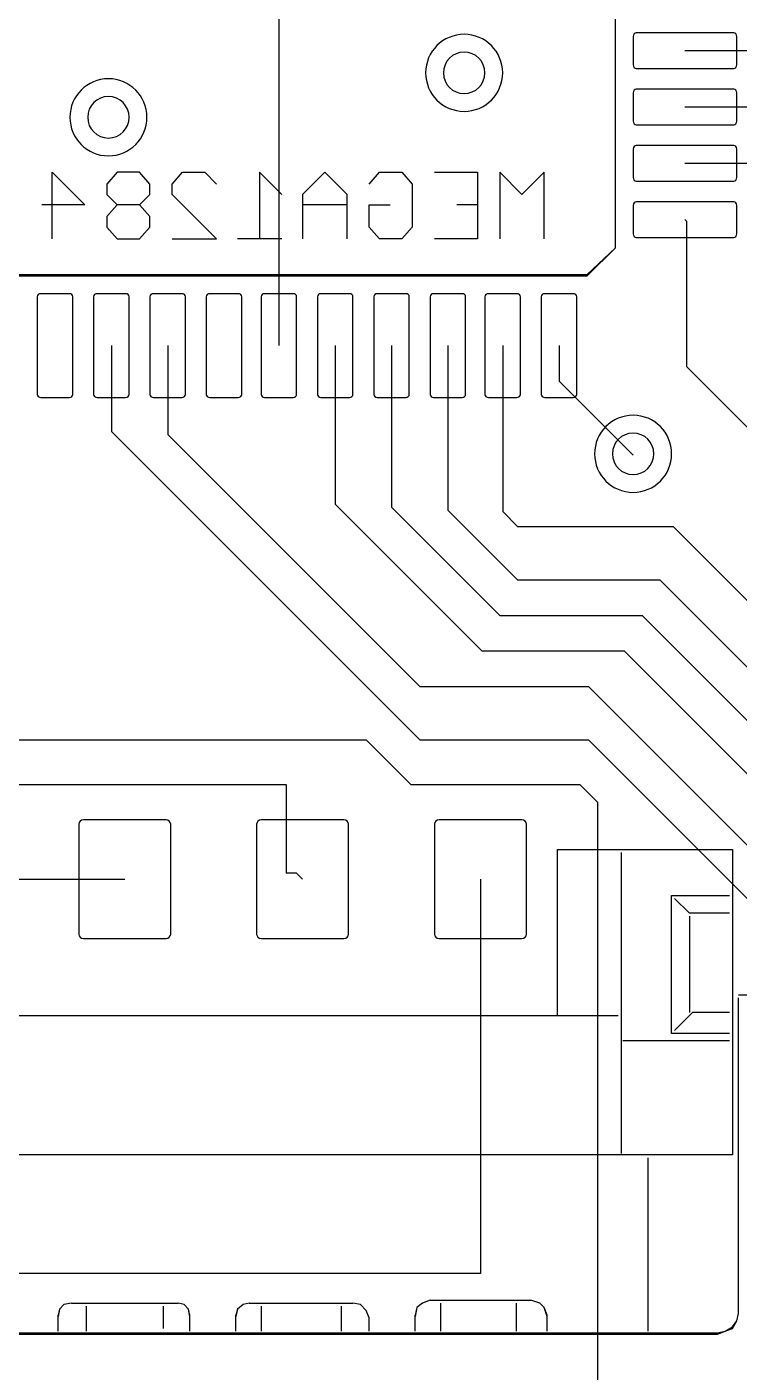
# Model space of a CAD drawing. Extents: x 82 to 212, y 79 to 137.
# Drawn here: x 179.42 to 189.59, y 105.19 to 124.4 of the extents above; entities that cross this region are included whole.
import ezdxf

# ---------------------------------------------------------------- set-up
doc = ezdxf.new("R2010")
doc.units = 0
doc.layers.add('Circuit_2013-04-18', color=7, linetype='CONTINUOUS')
doc.layers.add('Circuit_2013-08-08', color=7, linetype='CONTINUOUS')

msp = doc.modelspace()

# ---------------------------------------------------------------- linework, layer by layer
at = {"layer": 'Circuit_2013-04-18', "color": 6}
for points in [[(187.818889, 130.048), (187.416722, 130.450167), (178.632556, 130.450167), (178.230389, 130.048), (178.230389, 121.242667), (178.632556, 120.8405), (187.416722, 120.8405), (187.818889, 121.242667), (187.818889, 130.048)], [(186.993389, 110.278333), (186.993389, 112.649), (189.491056, 112.649), (189.491056, 108.288667), (174.441556, 108.288667), (174.441556, 112.649), (177.320222, 112.649), (177.320222, 110.278333), (186.993389, 110.278333), (187.861222, 110.278333)], [(187.903556, 112.606667), (187.903556, 108.309833)], [(189.448722, 110.024333), (188.623222, 110.024333), (188.623222, 111.992833), (189.448722, 111.992833)], [(189.448722, 111.738833), (188.877222, 111.738833), (188.665556, 111.9505)], [(188.877222, 111.6965), (188.877222, 110.320667)], [(189.575722, 110.574667), (190.253056, 110.574667), (190.147222, 109.706833), (190.591722, 105.7275), (190.591722, 104.690333), (190.083722, 104.690333), (190.083722, 90.191167), (190.591722, 90.191167), (190.591722, 82.698167), (186.993389, 82.698167), (186.993389, 88.519), (177.362556, 88.519), (177.362556, 82.698167), (173.404389, 82.698167), (173.404389, 87.5665), (173.404389, 90.191167), (173.912389, 90.191167), (173.912389, 104.690333), (173.425556, 104.690333), (173.425556, 105.7275), (173.785389, 109.706833), (173.721889, 110.574667), (174.420389, 110.574667)], [(174.378056, 110.532333), (174.378056, 105.960333), (174.589722, 105.7275), (189.279389, 105.7275), (189.385222, 105.769833), (189.491056, 105.812167), (189.554556, 105.918), (189.575722, 106.023833), (189.575722, 110.532333)], [(189.448722, 110.320667), (188.919556, 110.320667), (188.665556, 110.066667)], [(189.448722, 109.9185), (187.924722, 109.9185)], [(188.284556, 108.246333), (188.284556, 105.769833)], [(180.050722, 106.172), (179.944889, 106.150833), (179.881389, 106.087333), (179.860222, 105.9815)], [(180.050722, 106.172), (181.574722, 106.172)], [(180.262389, 106.129667), (180.262389, 105.769833)], [(181.363056, 106.129667), (181.363056, 105.812167)], [(181.744056, 105.769833), (181.744056, 105.9815), (181.722889, 106.087333), (181.659389, 106.150833), (181.574722, 106.172)], [(182.590722, 106.172), (182.506056, 106.150833), (182.421389, 106.087333), (182.400222, 105.9815)], [(182.590722, 106.172), (184.072389, 106.172)], [(182.760056, 106.129667), (182.760056, 105.769833)], [(183.903056, 106.129667), (183.903056, 105.769833)], [(184.305222, 105.769833), (184.305222, 105.960333), (184.262889, 106.066167), (184.178222, 106.150833), (184.072389, 106.172)], [(185.173056, 106.214333), (185.067222, 106.172), (184.982556, 106.1085), (184.961389, 105.9815)], [(185.173056, 106.214333), (186.612389, 106.214333)], [(185.321222, 106.172), (185.321222, 105.769833)], [(186.400722, 106.172), (186.400722, 105.769833)], [(186.845222, 105.769833), (186.845222, 105.9815), (186.802889, 106.1085), (186.739389, 106.172), (186.612389, 106.214333)], [(179.860222, 105.769833), (179.860222, 105.9815)], [(182.400222, 105.769833), (182.400222, 105.9815)], [(184.961389, 105.769833), (184.961389, 105.9815)]]:
    msp.add_lwpolyline(points, dxfattribs=at)
at = {"layer": 'Circuit_2013-04-18', "color": 5}
for points in [[(184.389889, 126.386167), (183.014056, 125.010333), (183.014056, 124.862167), (183.014056, 119.845667)], [(188.813722, 124.057833), (191.734722, 124.057833), (193.660889, 122.4915)], [(165.615056, 123.6345), (165.636222, 122.068167), (171.838056, 122.068167), (174.251056, 118.279333), (174.251056, 114.850333), (176.875722, 112.225667), (180.812722, 112.225667)], [(167.901056, 123.6345), (171.541722, 123.6345), (174.886056, 118.660333), (174.886056, 115.485333), (176.791056, 113.580333), (183.119889, 113.580333), (183.119889, 112.310333)], [(188.813722, 123.2535), (190.591722, 123.2535), (191.374889, 122.449167), (191.374889, 121.179167), (192.009889, 120.544167), (198.994889, 120.544167), (199.121889, 120.671167)], [(188.813722, 122.449167), (190.126056, 122.449167), (190.739889, 121.814167), (190.739889, 119.930333), (194.295889, 119.930333), (199.121889, 115.104333)], [(188.813722, 121.644833), (188.834889, 121.623667), (188.834889, 119.549333), (190.358889, 118.025333)], [(180.622222, 119.845667), (180.622222, 118.618), (185.024889, 114.215333), (187.437889, 114.215333), (190.485889, 111.167333), (190.485889, 93.260333), (192.390889, 91.3765), (193.131722, 91.3765)], [(181.426556, 119.845667), (181.426556, 118.575667), (185.024889, 114.977333), (187.437889, 114.977333), (190.993889, 111.421333), (190.993889, 104.753833), (194.232389, 101.515333)], [(183.818389, 119.845667), (183.818389, 117.580833), (185.913889, 115.485333), (187.945889, 115.485333), (191.501889, 111.929333), (191.501889, 106.785833), (194.232389, 104.055333)], [(184.622722, 119.845667), (184.622722, 117.5385), (186.167889, 115.993333), (188.199889, 115.993333), (192.009889, 112.183333), (192.009889, 108.817833), (194.232389, 106.595333)], [(185.427056, 119.845667), (185.427056, 117.496167), (186.421889, 116.501333), (188.453889, 116.501333), (192.517889, 112.437333), (192.517889, 110.849833), (194.232389, 109.135333)], [(186.210222, 119.845667), (186.210222, 117.475), (186.421889, 117.263333), (188.644389, 117.263333), (194.232389, 111.675333)], [(187.014556, 119.845667), (187.014556, 119.337667), (188.072889, 118.279333)], [(185.892722, 112.225667), (185.892722, 106.595333), (176.791056, 106.595333), (175.521056, 107.865333), (175.521056, 112.310333), (173.362056, 114.469333), (163.075056, 114.469333), (163.096222, 114.8715), (163.096222, 117.9195)], [(175.394056, 115.866333), (177.045056, 114.215333), (184.262889, 114.215333), (184.897889, 113.580333)], [(184.897889, 113.580333), (187.310889, 113.580333), (187.564889, 113.326333), (187.564889, 93.895333), (180.812722, 87.143167), (180.812722, 86.5505)], [(183.352722, 112.225667), (183.268056, 112.310333), (183.119889, 112.310333)]]:
    msp.add_lwpolyline(points, dxfattribs=at)
at = {"layer": 'Circuit_2013-04-18', "color": 7}
for points in [[(189.510106, 124.311833), (188.117339, 124.311833)], [(188.072889, 124.261033), (188.072889, 123.854633), (188.072889, 123.854633)], [(189.554556, 123.854633), (189.554556, 124.261033)], [(185.956222, 123.740333), (185.956222, 123.740333)], [(186.210222, 123.740333), (186.210222, 123.740333)], [(188.117339, 123.803833), (189.510106, 123.803833)], [(188.072889, 123.4567), (188.072889, 123.0503), (188.072889, 123.0503)], [(189.510106, 123.5075), (188.117339, 123.5075)], [(189.554556, 123.0503), (189.554556, 123.4567)], [(180.876222, 123.105333), (180.876222, 123.105333)], [(181.130222, 123.105333), (181.130222, 123.105333)], [(188.117339, 122.9995), (189.510106, 122.9995)], [(188.072889, 122.652367), (188.072889, 122.245967), (188.072889, 122.245967)], [(189.510106, 122.703167), (188.117339, 122.703167)], [(189.554556, 122.245967), (189.554556, 122.652367)], [(188.117339, 122.195167), (189.510106, 122.195167)], [(188.072889, 121.848033), (188.072889, 121.441633), (188.072889, 121.441633)], [(189.510106, 121.898833), (188.117339, 121.898833)], [(189.554556, 121.441633), (189.554556, 121.848033)], [(188.117339, 121.390833), (189.510106, 121.390833)], [(179.563889, 120.54205), (179.563889, 119.149283), (179.563889, 119.149283)], [(180.021089, 120.5865), (179.614689, 120.5865)], [(180.071889, 119.149283), (180.071889, 120.54205)], [(180.368222, 120.54205), (180.368222, 119.149283), (180.368222, 119.149283)], [(180.825422, 120.5865), (180.419022, 120.5865)], [(180.876222, 119.149283), (180.876222, 120.54205)], [(181.172556, 120.54205), (181.172556, 119.149283), (181.172556, 119.149283)], [(181.629756, 120.5865), (181.223356, 120.5865)], [(181.680556, 119.149283), (181.680556, 120.54205)], [(181.976889, 120.54205), (181.976889, 119.149283), (181.976889, 119.149283)], [(182.434089, 120.5865), (182.027689, 120.5865)], [(182.484889, 119.149283), (182.484889, 120.54205)], [(182.760056, 120.54205), (182.760056, 119.149283), (182.760056, 119.149283)], [(183.217256, 120.5865), (182.810856, 120.5865)], [(183.268056, 119.149283), (183.268056, 120.54205)], [(183.564389, 120.54205), (183.564389, 119.149283), (183.564389, 119.149283)], [(184.021589, 120.5865), (183.615189, 120.5865)], [(184.072389, 119.149283), (184.072389, 120.54205)], [(184.368722, 120.54205), (184.368722, 119.149283), (184.368722, 119.149283)], [(184.825922, 120.5865), (184.419522, 120.5865)], [(184.876722, 119.149283), (184.876722, 120.54205)], [(185.173056, 120.54205), (185.173056, 119.149283), (185.173056, 119.149283)], [(185.630256, 120.5865), (185.223856, 120.5865)], [(185.681056, 119.149283), (185.681056, 120.54205)], [(185.956222, 120.54205), (185.956222, 119.149283), (185.956222, 119.149283)], [(186.413422, 120.5865), (186.007022, 120.5865)], [(186.464222, 119.149283), (186.464222, 120.54205)], [(186.760556, 120.54205), (186.760556, 119.149283), (186.760556, 119.149283)], [(187.217756, 120.5865), (186.811356, 120.5865)], [(187.268556, 119.149283), (187.268556, 120.54205)], [(179.614689, 119.104833), (180.021089, 119.104833)], [(180.419022, 119.104833), (180.825422, 119.104833)], [(181.223356, 119.104833), (181.629756, 119.104833)], [(182.027689, 119.104833), (182.434089, 119.104833)], [(182.810856, 119.104833), (183.217256, 119.104833)], [(183.615189, 119.104833), (184.021589, 119.104833)], [(184.419522, 119.104833), (184.825922, 119.104833)], [(185.223856, 119.104833), (185.630256, 119.104833)], [(186.007022, 119.104833), (186.413422, 119.104833)], [(186.811356, 119.104833), (187.217756, 119.104833)], [(188.369222, 118.3005), (188.369222, 118.3005)], [(188.623222, 118.3005), (188.623222, 118.3005)], [(180.156556, 113.013067), (180.156556, 111.438267), (180.156556, 111.438267)], [(181.403272, 113.072333), (180.222172, 113.072333)], [(181.468889, 111.438267), (181.468889, 113.013067)], [(182.696556, 113.013067), (182.696556, 111.438267), (182.696556, 111.438267)], [(183.943272, 113.072333), (182.762172, 113.072333)], [(184.008889, 111.438267), (184.008889, 113.013067)], [(185.236556, 113.013067), (185.236556, 111.438267), (185.236556, 111.438267)], [(186.483272, 113.072333), (185.302172, 113.072333)], [(186.548889, 111.438267), (186.548889, 113.013067)], [(180.222172, 111.379), (181.403272, 111.379)], [(182.762172, 111.379), (183.943272, 111.379)], [(185.302172, 111.379), (186.483272, 111.379)]]:
    msp.add_lwpolyline(points, dxfattribs=at)
at = {"layer": 'Circuit_2013-04-18', "color": 1}
for points in [[(179.775556, 121.369667), (179.775556, 122.322167), (180.241222, 121.8565), (179.627389, 121.8565)], [(181.172556, 122.152833), (181.024389, 122.322167), (180.706889, 122.322167), (180.558722, 122.152833), (180.558722, 122.004667), (180.706889, 121.8565), (180.558722, 121.687167), (180.558722, 121.539), (180.706889, 121.369667), (181.024389, 121.369667), (181.172556, 121.539), (181.172556, 121.687167), (181.024389, 121.8565), (181.172556, 122.004667), (181.172556, 122.152833)], [(181.490056, 121.369667), (182.125056, 121.369667), (181.490056, 122.004667), (181.490056, 122.152833), (181.638222, 122.322167), (181.955722, 122.322167), (182.125056, 122.152833)], [(183.056389, 122.004667), (182.738889, 122.322167), (182.738889, 121.369667)], [(183.987722, 121.369667), (183.987722, 122.004667), (183.670222, 122.322167), (183.352722, 122.004667), (183.352722, 121.369667)], [(184.305222, 122.152833), (184.453389, 122.322167), (184.770889, 122.322167), (184.919056, 122.152833), (184.919056, 121.539), (184.770889, 121.369667), (184.453389, 121.369667), (184.305222, 121.539), (184.305222, 121.8565), (184.601556, 121.8565)], [(185.236556, 122.322167), (185.850389, 122.322167), (185.850389, 121.369667), (185.236556, 121.369667)], [(186.802889, 121.369667), (186.802889, 122.322167), (186.485389, 122.004667), (186.167889, 122.322167), (186.167889, 121.369667)], [(181.024389, 121.8565), (180.706889, 121.8565)], [(183.987722, 121.8565), (183.352722, 121.8565)], [(185.850389, 121.8565), (185.554056, 121.8565)], [(183.056389, 121.369667), (182.421389, 121.369667)]]:
    msp.add_lwpolyline(points, dxfattribs=at)
at = {"layer": 'Circuit_2013-04-18', "color": 7}
for points in [[(185.659889, 124.290667), (185.35595, 124.290667), (185.109556, 124.044273), (185.109556, 123.740333)], [(186.210222, 123.740333), (186.210222, 124.044273), (185.963831, 124.290667), (185.659889, 124.290667)], [(188.117339, 124.311833), (188.092786, 124.311833), (188.072889, 124.289086), (188.072889, 124.261033)], [(189.554556, 124.261033), (189.554556, 124.289086), (189.534659, 124.311833), (189.510106, 124.311833)], [(185.659889, 124.036667), (185.496228, 124.036667), (185.363556, 123.903994), (185.363556, 123.740333)], [(185.956222, 123.740333), (185.956222, 123.903994), (185.82355, 124.036667), (185.659889, 124.036667)], [(185.109556, 123.740333), (185.109556, 123.436391), (185.35595, 123.19), (185.659889, 123.19)], [(185.363556, 123.740333), (185.363556, 123.576673), (185.496228, 123.444), (185.659889, 123.444)], [(185.659889, 123.19), (185.963831, 123.19), (186.210222, 123.436391), (186.210222, 123.740333)], [(185.659889, 123.444), (185.82355, 123.444), (185.956222, 123.576673), (185.956222, 123.740333)], [(188.072889, 123.854633), (188.072889, 123.82658), (188.092786, 123.803833), (188.117339, 123.803833)], [(189.510106, 123.803833), (189.534659, 123.803833), (189.554556, 123.82658), (189.554556, 123.854633)], [(180.579889, 123.655667), (180.27595, 123.655667), (180.029556, 123.409273), (180.029556, 123.105333)], [(181.130222, 123.105333), (181.130222, 123.409273), (180.883831, 123.655667), (180.579889, 123.655667)], [(180.579889, 123.401667), (180.416228, 123.401667), (180.283556, 123.268994), (180.283556, 123.105333)], [(180.876222, 123.105333), (180.876222, 123.268994), (180.74355, 123.401667), (180.579889, 123.401667)], [(188.117339, 123.5075), (188.092786, 123.5075), (188.072889, 123.484753), (188.072889, 123.4567)], [(189.554556, 123.4567), (189.554556, 123.484753), (189.534659, 123.5075), (189.510106, 123.5075)], [(180.029556, 123.105333), (180.029556, 122.801391), (180.27595, 122.555), (180.579889, 122.555)], [(180.283556, 123.105333), (180.283556, 122.941673), (180.416228, 122.809), (180.579889, 122.809)], [(180.579889, 122.555), (180.883831, 122.555), (181.130222, 122.801391), (181.130222, 123.105333)], [(180.579889, 122.809), (180.74355, 122.809), (180.876222, 122.941673), (180.876222, 123.105333)], [(188.072889, 123.0503), (188.072889, 123.022247), (188.092786, 122.9995), (188.117339, 122.9995)], [(189.510106, 122.9995), (189.534659, 122.9995), (189.554556, 123.022247), (189.554556, 123.0503)], [(188.117339, 122.703167), (188.092786, 122.703167), (188.072889, 122.68042), (188.072889, 122.652367)], [(189.554556, 122.652367), (189.554556, 122.68042), (189.534659, 122.703167), (189.510106, 122.703167)], [(188.072889, 122.245967), (188.072889, 122.217914), (188.092786, 122.195167), (188.117339, 122.195167)], [(189.510106, 122.195167), (189.534659, 122.195167), (189.554556, 122.217914), (189.554556, 122.245967)], [(188.117339, 121.898833), (188.092786, 121.898833), (188.072889, 121.876086), (188.072889, 121.848033)], [(189.554556, 121.848033), (189.554556, 121.876086), (189.534659, 121.898833), (189.510106, 121.898833)], [(188.072889, 121.441633), (188.072889, 121.41358), (188.092786, 121.390833), (188.117339, 121.390833)], [(189.510106, 121.390833), (189.534659, 121.390833), (189.554556, 121.41358), (189.554556, 121.441633)], [(179.614689, 120.5865), (179.586636, 120.5865), (179.563889, 120.566603), (179.563889, 120.54205)], [(180.071889, 120.54205), (180.071889, 120.566603), (180.049142, 120.5865), (180.021089, 120.5865)], [(180.419022, 120.5865), (180.390969, 120.5865), (180.368222, 120.566603), (180.368222, 120.54205)], [(180.876222, 120.54205), (180.876222, 120.566603), (180.853475, 120.5865), (180.825422, 120.5865)], [(181.223356, 120.5865), (181.195303, 120.5865), (181.172556, 120.566603), (181.172556, 120.54205)], [(181.680556, 120.54205), (181.680556, 120.566603), (181.657808, 120.5865), (181.629756, 120.5865)], [(182.027689, 120.5865), (181.999636, 120.5865), (181.976889, 120.566603), (181.976889, 120.54205)], [(182.484889, 120.54205), (182.484889, 120.566603), (182.462142, 120.5865), (182.434089, 120.5865)], [(182.810856, 120.5865), (182.782803, 120.5865), (182.760056, 120.566603), (182.760056, 120.54205)], [(183.268056, 120.54205), (183.268056, 120.566603), (183.245308, 120.5865), (183.217256, 120.5865)], [(183.615189, 120.5865), (183.587136, 120.5865), (183.564389, 120.566603), (183.564389, 120.54205)], [(184.072389, 120.54205), (184.072389, 120.566603), (184.049642, 120.5865), (184.021589, 120.5865)], [(184.419522, 120.5865), (184.391469, 120.5865), (184.368722, 120.566603), (184.368722, 120.54205)], [(184.876722, 120.54205), (184.876722, 120.566603), (184.853975, 120.5865), (184.825922, 120.5865)], [(185.223856, 120.5865), (185.195803, 120.5865), (185.173056, 120.566603), (185.173056, 120.54205)], [(185.681056, 120.54205), (185.681056, 120.566603), (185.658308, 120.5865), (185.630256, 120.5865)], [(186.007022, 120.5865), (185.978969, 120.5865), (185.956222, 120.566603), (185.956222, 120.54205)], [(186.464222, 120.54205), (186.464222, 120.566603), (186.441475, 120.5865), (186.413422, 120.5865)], [(186.811356, 120.5865), (186.783303, 120.5865), (186.760556, 120.566603), (186.760556, 120.54205)], [(187.268556, 120.54205), (187.268556, 120.566603), (187.245808, 120.5865), (187.217756, 120.5865)], [(179.563889, 119.149283), (179.563889, 119.12473), (179.586636, 119.104833), (179.614689, 119.104833)], [(180.021089, 119.104833), (180.049142, 119.104833), (180.071889, 119.12473), (180.071889, 119.149283)], [(180.368222, 119.149283), (180.368222, 119.12473), (180.390969, 119.104833), (180.419022, 119.104833)], [(180.825422, 119.104833), (180.853475, 119.104833), (180.876222, 119.12473), (180.876222, 119.149283)], [(181.172556, 119.149283), (181.172556, 119.12473), (181.195303, 119.104833), (181.223356, 119.104833)], [(181.629756, 119.104833), (181.657808, 119.104833), (181.680556, 119.12473), (181.680556, 119.149283)], [(181.976889, 119.149283), (181.976889, 119.12473), (181.999636, 119.104833), (182.027689, 119.104833)], [(182.434089, 119.104833), (182.462142, 119.104833), (182.484889, 119.12473), (182.484889, 119.149283)], [(182.760056, 119.149283), (182.760056, 119.12473), (182.782803, 119.104833), (182.810856, 119.104833)], [(183.217256, 119.104833), (183.245308, 119.104833), (183.268056, 119.12473), (183.268056, 119.149283)], [(183.564389, 119.149283), (183.564389, 119.12473), (183.587136, 119.104833), (183.615189, 119.104833)], [(184.021589, 119.104833), (184.049642, 119.104833), (184.072389, 119.12473), (184.072389, 119.149283)], [(184.368722, 119.149283), (184.368722, 119.12473), (184.391469, 119.104833), (184.419522, 119.104833)], [(184.825922, 119.104833), (184.853975, 119.104833), (184.876722, 119.12473), (184.876722, 119.149283)], [(185.173056, 119.149283), (185.173056, 119.12473), (185.195803, 119.104833), (185.223856, 119.104833)], [(185.630256, 119.104833), (185.658308, 119.104833), (185.681056, 119.12473), (185.681056, 119.149283)], [(185.956222, 119.149283), (185.956222, 119.12473), (185.978969, 119.104833), (186.007022, 119.104833)], [(186.413422, 119.104833), (186.441475, 119.104833), (186.464222, 119.12473), (186.464222, 119.149283)], [(186.760556, 119.149283), (186.760556, 119.12473), (186.783303, 119.104833), (186.811356, 119.104833)], [(187.217756, 119.104833), (187.245808, 119.104833), (187.268556, 119.12473), (187.268556, 119.149283)], [(188.072889, 118.850833), (187.76895, 118.850833), (187.522556, 118.604442), (187.522556, 118.3005)], [(188.623222, 118.3005), (188.623222, 118.604442), (188.376828, 118.850833), (188.072889, 118.850833)], [(188.072889, 118.596833), (187.909228, 118.596833), (187.776556, 118.464161), (187.776556, 118.3005)], [(188.369222, 118.3005), (188.369222, 118.464161), (188.23655, 118.596833), (188.072889, 118.596833)], [(187.522556, 118.3005), (187.522556, 117.996558), (187.76895, 117.750167), (188.072889, 117.750167)], [(187.776556, 118.3005), (187.776556, 118.136839), (187.909228, 118.004167), (188.072889, 118.004167)], [(188.072889, 117.750167), (188.376828, 117.750167), (188.623222, 117.996558), (188.623222, 118.3005)], [(188.072889, 118.004167), (188.23655, 118.004167), (188.369222, 118.136839), (188.369222, 118.3005)], [(180.222172, 113.072333), (180.185932, 113.072333), (180.156556, 113.045804), (180.156556, 113.013067)], [(181.468889, 113.013067), (181.468889, 113.045799), (181.439512, 113.072333), (181.403272, 113.072333)], [(182.762172, 113.072333), (182.725932, 113.072333), (182.696556, 113.045804), (182.696556, 113.013067)], [(184.008889, 113.013067), (184.008889, 113.045799), (183.979512, 113.072333), (183.943272, 113.072333)], [(185.302172, 113.072333), (185.265932, 113.072333), (185.236556, 113.045804), (185.236556, 113.013067)], [(186.548889, 113.013067), (186.548889, 113.045799), (186.519512, 113.072333), (186.483272, 113.072333)], [(180.156556, 111.438267), (180.156556, 111.405535), (180.185932, 111.379), (180.222172, 111.379)], [(181.403272, 111.379), (181.439512, 111.379), (181.468889, 111.405529), (181.468889, 111.438267)], [(182.696556, 111.438267), (182.696556, 111.405535), (182.725932, 111.379), (182.762172, 111.379)], [(183.943272, 111.379), (183.979512, 111.379), (184.008889, 111.405529), (184.008889, 111.438267)], [(185.236556, 111.438267), (185.236556, 111.405535), (185.265932, 111.379), (185.302172, 111.379)], [(186.483272, 111.379), (186.519512, 111.379), (186.548889, 111.405529), (186.548889, 111.438267)]]:
    msp.add_open_spline(points, degree=3, dxfattribs=at)
at = {"layer": 'Circuit_2013-08-08', "color": 6}
for points in [[(187.818889, 130.048), (187.416722, 130.450167), (178.632556, 130.450167), (178.230389, 130.048), (178.230389, 121.242667), (178.632556, 120.861667), (187.416722, 120.861667), (187.818889, 121.242667), (187.818889, 130.048)], [(186.993389, 110.278333), (186.993389, 112.649), (189.491056, 112.649), (189.491056, 108.288667), (174.441556, 108.288667), (174.441556, 112.649), (177.320222, 112.649), (177.320222, 110.278333), (186.993389, 110.278333), (187.861222, 110.278333)], [(187.903556, 112.606667), (187.903556, 108.309833)], [(189.448722, 110.024333), (188.623222, 110.024333), (188.623222, 111.992833), (189.448722, 111.992833)], [(189.448722, 111.738833), (188.877222, 111.738833), (188.665556, 111.9505)], [(188.877222, 111.6965), (188.877222, 110.320667)], [(189.575722, 110.574667), (190.253056, 110.574667), (190.147222, 109.706833), (190.591722, 105.748667), (190.591722, 104.690333), (190.083722, 104.690333), (190.083722, 90.191167), (190.591722, 90.191167), (190.591722, 82.698167), (186.993389, 82.698167), (186.993389, 88.519), (177.362556, 88.519), (177.362556, 82.698167), (173.404389, 82.698167), (173.404389, 87.5665), (173.404389, 90.191167), (173.912389, 90.191167), (173.912389, 104.690333), (173.425556, 104.690333), (173.425556, 105.748667), (173.785389, 109.706833), (173.721889, 110.574667), (174.420389, 110.574667)], [(174.378056, 110.532333), (174.378056, 105.960333), (174.589722, 105.748667), (189.279389, 105.748667), (189.385222, 105.769833), (189.491056, 105.833333), (189.554556, 105.918), (189.575722, 106.023833), (189.575722, 110.532333)], [(189.448722, 110.320667), (188.919556, 110.320667), (188.665556, 110.066667)], [(189.448722, 109.9185), (187.924722, 109.9185)], [(188.284556, 108.246333), (188.284556, 105.769833)], [(180.050722, 106.172), (179.944889, 106.150833), (179.881389, 106.087333), (179.860222, 106.002667)], [(180.050722, 106.172), (181.574722, 106.172)], [(180.262389, 106.129667), (180.262389, 105.769833)], [(181.363056, 106.129667), (181.363056, 105.812167)], [(181.744056, 105.769833), (181.744056, 106.002667), (181.722889, 106.087333), (181.659389, 106.150833), (181.574722, 106.172)], [(182.590722, 106.172), (182.506056, 106.150833), (182.421389, 106.087333), (182.400222, 106.002667)], [(182.590722, 106.172), (184.072389, 106.172)], [(182.760056, 106.129667), (182.760056, 105.769833)], [(183.903056, 106.129667), (183.903056, 105.769833)], [(184.305222, 105.769833), (184.305222, 105.960333), (184.262889, 106.066167), (184.178222, 106.150833), (184.072389, 106.172)], [(185.173056, 106.214333), (185.067222, 106.172), (184.982556, 106.1085), (184.961389, 106.002667)], [(185.173056, 106.214333), (186.612389, 106.214333)], [(185.321222, 106.172), (185.321222, 105.769833)], [(186.400722, 106.172), (186.400722, 105.769833)], [(186.845222, 105.769833), (186.845222, 106.002667), (186.802889, 106.1085), (186.739389, 106.172), (186.612389, 106.214333)], [(179.860222, 105.769833), (179.860222, 106.002667)], [(182.400222, 105.769833), (182.400222, 106.002667)], [(184.961389, 105.769833), (184.961389, 106.002667)]]:
    msp.add_lwpolyline(points, dxfattribs=at)
at = {"layer": 'Circuit_2013-08-08', "color": 5}
for points in [[(184.389889, 126.386167), (183.014056, 125.010333), (183.014056, 124.862167), (183.014056, 119.845667)], [(188.813722, 124.057833), (191.734722, 124.057833), (193.660889, 122.4915)], [(165.615056, 123.6345), (165.636222, 122.089333), (171.838056, 122.089333), (174.251056, 118.279333), (174.251056, 114.850333), (176.875722, 112.225667), (180.812722, 112.225667)], [(167.901056, 123.6345), (171.541722, 123.6345), (174.886056, 118.660333), (174.886056, 115.485333), (176.791056, 113.580333), (183.119889, 113.580333), (183.119889, 112.310333)], [(188.813722, 123.2535), (190.591722, 123.2535), (191.374889, 122.470333), (191.374889, 121.200333), (192.009889, 120.565333), (198.994889, 120.565333), (199.121889, 120.692333)], [(188.813722, 122.449167), (190.126056, 122.449167), (190.739889, 121.835333), (190.739889, 119.930333), (194.295889, 119.930333), (199.121889, 115.104333)], [(188.813722, 121.644833), (188.834889, 121.623667), (188.834889, 119.549333), (190.358889, 118.025333)], [(180.622222, 119.845667), (180.622222, 118.618), (185.024889, 114.215333), (187.437889, 114.215333), (190.485889, 111.167333), (190.485889, 93.2815), (192.390889, 91.3765), (193.131722, 91.3765)], [(181.426556, 119.845667), (181.426556, 118.575667), (185.024889, 114.977333), (187.437889, 114.977333), (190.993889, 111.421333), (190.993889, 104.753833), (194.232389, 101.515333)], [(183.818389, 119.845667), (183.818389, 117.580833), (185.913889, 115.485333), (187.945889, 115.485333), (191.501889, 111.929333), (191.501889, 106.785833), (194.232389, 104.055333)], [(184.622722, 119.845667), (184.622722, 117.5385), (186.167889, 115.993333), (188.199889, 115.993333), (192.009889, 112.183333), (192.009889, 108.817833), (194.232389, 106.595333)], [(185.427056, 119.845667), (185.427056, 117.496167), (186.421889, 116.501333), (188.453889, 116.501333), (192.517889, 112.437333), (192.517889, 110.849833), (194.232389, 109.135333)], [(186.210222, 119.845667), (186.210222, 117.475), (186.421889, 117.263333), (188.644389, 117.263333), (194.232389, 111.675333)], [(187.014556, 119.845667), (187.014556, 119.337667), (188.072889, 118.279333)], [(185.892722, 112.225667), (185.892722, 106.595333), (176.791056, 106.595333), (175.521056, 107.865333), (175.521056, 112.310333), (173.362056, 114.469333), (163.075056, 114.469333), (163.096222, 114.8715), (163.096222, 117.9195)], [(175.394056, 115.866333), (177.045056, 114.215333), (184.262889, 114.215333), (184.897889, 113.580333)], [(184.897889, 113.580333), (187.310889, 113.580333), (187.564889, 113.326333), (187.564889, 93.895333), (180.812722, 87.143167), (180.812722, 86.5505)], [(183.352722, 112.225667), (183.268056, 112.310333), (183.119889, 112.310333)]]:
    msp.add_lwpolyline(points, dxfattribs=at)
at = {"layer": 'Circuit_2013-08-08', "color": 7}
for points in [[(189.510106, 124.311833), (188.117339, 124.311833)], [(188.072889, 124.261033), (188.072889, 123.854633), (188.072889, 123.854633)], [(189.554556, 123.854633), (189.554556, 124.261033)], [(185.956222, 123.740333), (185.956222, 123.740333)], [(186.210222, 123.740333), (186.210222, 123.740333)], [(188.117339, 123.803833), (189.510106, 123.803833)], [(188.072889, 123.4567), (188.072889, 123.0503), (188.072889, 123.0503)], [(189.510106, 123.5075), (188.117339, 123.5075)], [(189.554556, 123.0503), (189.554556, 123.4567)], [(180.876222, 123.105333), (180.876222, 123.105333)], [(181.130222, 123.105333), (181.130222, 123.105333)], [(188.117339, 122.9995), (189.510106, 122.9995)], [(188.072889, 122.652367), (188.072889, 122.245967), (188.072889, 122.245967)], [(189.510106, 122.703167), (188.117339, 122.703167)], [(189.554556, 122.245967), (189.554556, 122.652367)], [(188.117339, 122.195167), (189.510106, 122.195167)], [(188.072889, 121.848033), (188.072889, 121.441633), (188.072889, 121.441633)], [(189.510106, 121.898833), (188.117339, 121.898833)], [(189.554556, 121.441633), (189.554556, 121.848033)], [(188.117339, 121.390833), (189.510106, 121.390833)], [(179.563889, 120.54205), (179.563889, 119.149283), (179.563889, 119.149283)], [(180.021089, 120.5865), (179.614689, 120.5865)], [(180.071889, 119.149283), (180.071889, 120.54205)], [(180.368222, 120.54205), (180.368222, 119.149283), (180.368222, 119.149283)], [(180.825422, 120.5865), (180.419022, 120.5865)], [(180.876222, 119.149283), (180.876222, 120.54205)], [(181.172556, 120.54205), (181.172556, 119.149283), (181.172556, 119.149283)], [(181.629756, 120.5865), (181.223356, 120.5865)], [(181.680556, 119.149283), (181.680556, 120.54205)], [(181.976889, 120.54205), (181.976889, 119.149283), (181.976889, 119.149283)], [(182.434089, 120.5865), (182.027689, 120.5865)], [(182.484889, 119.149283), (182.484889, 120.54205)], [(182.760056, 120.54205), (182.760056, 119.149283), (182.760056, 119.149283)], [(183.217256, 120.5865), (182.810856, 120.5865)], [(183.268056, 119.149283), (183.268056, 120.54205)], [(183.564389, 120.54205), (183.564389, 119.149283), (183.564389, 119.149283)], [(184.021589, 120.5865), (183.615189, 120.5865)], [(184.072389, 119.149283), (184.072389, 120.54205)], [(184.368722, 120.54205), (184.368722, 119.149283), (184.368722, 119.149283)], [(184.825922, 120.5865), (184.419522, 120.5865)], [(184.876722, 119.149283), (184.876722, 120.54205)], [(185.173056, 120.54205), (185.173056, 119.149283), (185.173056, 119.149283)], [(185.630256, 120.5865), (185.223856, 120.5865)], [(185.681056, 119.149283), (185.681056, 120.54205)], [(185.956222, 120.54205), (185.956222, 119.149283), (185.956222, 119.149283)], [(186.413422, 120.5865), (186.007022, 120.5865)], [(186.464222, 119.149283), (186.464222, 120.54205)], [(186.760556, 120.54205), (186.760556, 119.149283), (186.760556, 119.149283)], [(187.217756, 120.5865), (186.811356, 120.5865)], [(187.268556, 119.149283), (187.268556, 120.54205)], [(179.614689, 119.104833), (180.021089, 119.104833)], [(180.419022, 119.104833), (180.825422, 119.104833)], [(181.223356, 119.104833), (181.629756, 119.104833)], [(182.027689, 119.104833), (182.434089, 119.104833)], [(182.810856, 119.104833), (183.217256, 119.104833)], [(183.615189, 119.104833), (184.021589, 119.104833)], [(184.419522, 119.104833), (184.825922, 119.104833)], [(185.223856, 119.104833), (185.630256, 119.104833)], [(186.007022, 119.104833), (186.413422, 119.104833)], [(186.811356, 119.104833), (187.217756, 119.104833)], [(188.369222, 118.3005), (188.369222, 118.3005)], [(188.623222, 118.3005), (188.623222, 118.3005)], [(180.156556, 113.013067), (180.156556, 111.438267), (180.156556, 111.438267)], [(181.403272, 113.072333), (180.222172, 113.072333)], [(181.468889, 111.438267), (181.468889, 113.013067)], [(182.696556, 113.013067), (182.696556, 111.438267), (182.696556, 111.438267)], [(183.943272, 113.072333), (182.762172, 113.072333)], [(184.008889, 111.438267), (184.008889, 113.013067)], [(185.236556, 113.013067), (185.236556, 111.438267), (185.236556, 111.438267)], [(186.483272, 113.072333), (185.302172, 113.072333)], [(186.548889, 111.438267), (186.548889, 113.013067)], [(180.222172, 111.379), (181.403272, 111.379)], [(182.762172, 111.379), (183.943272, 111.379)], [(185.302172, 111.379), (186.483272, 111.379)]]:
    msp.add_lwpolyline(points, dxfattribs=at)
at = {"layer": 'Circuit_2013-08-08', "color": 1}
for points in [[(179.775556, 121.369667), (179.775556, 122.322167), (180.241222, 121.8565), (179.627389, 121.8565)], [(181.172556, 122.152833), (181.024389, 122.322167), (180.706889, 122.322167), (180.558722, 122.152833), (180.558722, 122.004667), (180.706889, 121.8565), (180.558722, 121.687167), (180.558722, 121.539), (180.706889, 121.369667), (181.024389, 121.369667), (181.172556, 121.539), (181.172556, 121.687167), (181.024389, 121.8565), (181.172556, 122.004667), (181.172556, 122.152833)], [(181.490056, 121.369667), (182.125056, 121.369667), (181.490056, 122.004667), (181.490056, 122.152833), (181.638222, 122.322167), (181.955722, 122.322167), (182.125056, 122.152833)], [(183.056389, 122.004667), (182.738889, 122.322167), (182.738889, 121.369667)], [(183.987722, 121.369667), (183.987722, 122.004667), (183.670222, 122.322167), (183.352722, 122.004667), (183.352722, 121.369667)], [(184.305222, 122.152833), (184.453389, 122.322167), (184.770889, 122.322167), (184.919056, 122.152833), (184.919056, 121.539), (184.770889, 121.369667), (184.453389, 121.369667), (184.305222, 121.539), (184.305222, 121.8565), (184.601556, 121.8565)], [(185.236556, 122.322167), (185.850389, 122.322167), (185.850389, 121.369667), (185.236556, 121.369667)], [(186.802889, 121.369667), (186.802889, 122.322167), (186.485389, 122.004667), (186.167889, 122.322167), (186.167889, 121.369667)], [(181.024389, 121.8565), (180.706889, 121.8565)], [(183.987722, 121.8565), (183.352722, 121.8565)], [(185.850389, 121.8565), (185.554056, 121.8565)], [(183.056389, 121.369667), (182.421389, 121.369667)]]:
    msp.add_lwpolyline(points, dxfattribs=at)
at = {"layer": 'Circuit_2013-08-08', "color": 7}
for points in [[(185.659889, 124.290667), (185.35595, 124.290667), (185.109556, 124.044275), (185.109556, 123.740333)], [(186.210222, 123.740333), (186.210222, 124.044275), (185.963831, 124.290667), (185.659889, 124.290667)], [(188.117339, 124.311833), (188.092786, 124.311833), (188.072889, 124.289086), (188.072889, 124.261033)], [(189.554556, 124.261033), (189.554556, 124.289086), (189.534659, 124.311833), (189.510106, 124.311833)], [(185.659889, 124.036667), (185.496228, 124.036667), (185.363556, 123.903994), (185.363556, 123.740333)], [(185.956222, 123.740333), (185.956222, 123.903994), (185.82355, 124.036667), (185.659889, 124.036667)], [(185.109556, 123.740333), (185.109556, 123.436394), (185.35595, 123.19), (185.659889, 123.19)], [(185.363556, 123.740333), (185.363556, 123.576673), (185.496228, 123.444), (185.659889, 123.444)], [(185.659889, 123.19), (185.963831, 123.19), (186.210222, 123.436394), (186.210222, 123.740333)], [(185.659889, 123.444), (185.82355, 123.444), (185.956222, 123.576673), (185.956222, 123.740333)], [(188.072889, 123.854633), (188.072889, 123.82658), (188.092786, 123.803833), (188.117339, 123.803833)], [(189.510106, 123.803833), (189.534659, 123.803833), (189.554556, 123.82658), (189.554556, 123.854633)], [(180.579889, 123.655667), (180.27595, 123.655667), (180.029556, 123.409275), (180.029556, 123.105333)], [(181.130222, 123.105333), (181.130222, 123.409275), (180.883831, 123.655667), (180.579889, 123.655667)], [(180.579889, 123.401667), (180.416228, 123.401667), (180.283556, 123.268994), (180.283556, 123.105333)], [(180.876222, 123.105333), (180.876222, 123.268994), (180.74355, 123.401667), (180.579889, 123.401667)], [(188.117339, 123.5075), (188.092786, 123.5075), (188.072889, 123.484753), (188.072889, 123.4567)], [(189.554556, 123.4567), (189.554556, 123.484753), (189.534659, 123.5075), (189.510106, 123.5075)], [(180.029556, 123.105333), (180.029556, 122.801394), (180.27595, 122.555), (180.579889, 122.555)], [(180.283556, 123.105333), (180.283556, 122.941673), (180.416228, 122.809), (180.579889, 122.809)], [(180.579889, 122.555), (180.883831, 122.555), (181.130222, 122.801394), (181.130222, 123.105333)], [(180.579889, 122.809), (180.74355, 122.809), (180.876222, 122.941673), (180.876222, 123.105333)], [(188.072889, 123.0503), (188.072889, 123.022247), (188.092786, 122.9995), (188.117339, 122.9995)], [(189.510106, 122.9995), (189.534659, 122.9995), (189.554556, 123.022247), (189.554556, 123.0503)], [(188.117339, 122.703167), (188.092786, 122.703167), (188.072889, 122.68042), (188.072889, 122.652367)], [(189.554556, 122.652367), (189.554556, 122.68042), (189.534659, 122.703167), (189.510106, 122.703167)], [(188.072889, 122.245967), (188.072889, 122.217914), (188.092786, 122.195167), (188.117339, 122.195167)], [(189.510106, 122.195167), (189.534659, 122.195167), (189.554556, 122.217914), (189.554556, 122.245967)], [(188.117339, 121.898833), (188.092786, 121.898833), (188.072889, 121.876086), (188.072889, 121.848033)], [(189.554556, 121.848033), (189.554556, 121.876086), (189.534659, 121.898833), (189.510106, 121.898833)], [(188.072889, 121.441633), (188.072889, 121.41358), (188.092786, 121.390833), (188.117339, 121.390833)], [(189.510106, 121.390833), (189.534659, 121.390833), (189.554556, 121.41358), (189.554556, 121.441633)], [(179.614689, 120.5865), (179.586636, 120.5865), (179.563889, 120.566603), (179.563889, 120.54205)], [(180.071889, 120.54205), (180.071889, 120.566603), (180.049142, 120.5865), (180.021089, 120.5865)], [(180.419022, 120.5865), (180.390969, 120.5865), (180.368222, 120.566603), (180.368222, 120.54205)], [(180.876222, 120.54205), (180.876222, 120.566603), (180.853475, 120.5865), (180.825422, 120.5865)], [(181.223356, 120.5865), (181.195303, 120.5865), (181.172556, 120.566603), (181.172556, 120.54205)], [(181.680556, 120.54205), (181.680556, 120.566603), (181.657808, 120.5865), (181.629756, 120.5865)], [(182.027689, 120.5865), (181.999636, 120.5865), (181.976889, 120.566603), (181.976889, 120.54205)], [(182.484889, 120.54205), (182.484889, 120.566603), (182.462142, 120.5865), (182.434089, 120.5865)], [(182.810856, 120.5865), (182.782803, 120.5865), (182.760056, 120.566603), (182.760056, 120.54205)], [(183.268056, 120.54205), (183.268056, 120.566603), (183.245308, 120.5865), (183.217256, 120.5865)], [(183.615189, 120.5865), (183.587136, 120.5865), (183.564389, 120.566603), (183.564389, 120.54205)], [(184.072389, 120.54205), (184.072389, 120.566603), (184.049642, 120.5865), (184.021589, 120.5865)], [(184.419522, 120.5865), (184.391469, 120.5865), (184.368722, 120.566603), (184.368722, 120.54205)], [(184.876722, 120.54205), (184.876722, 120.566603), (184.853975, 120.5865), (184.825922, 120.5865)], [(185.223856, 120.5865), (185.195803, 120.5865), (185.173056, 120.566603), (185.173056, 120.54205)], [(185.681056, 120.54205), (185.681056, 120.566603), (185.658308, 120.5865), (185.630256, 120.5865)], [(186.007022, 120.5865), (185.978969, 120.5865), (185.956222, 120.566603), (185.956222, 120.54205)], [(186.464222, 120.54205), (186.464222, 120.566603), (186.441475, 120.5865), (186.413422, 120.5865)], [(186.811356, 120.5865), (186.783303, 120.5865), (186.760556, 120.566603), (186.760556, 120.54205)], [(187.268556, 120.54205), (187.268556, 120.566603), (187.245808, 120.5865), (187.217756, 120.5865)], [(179.563889, 119.149283), (179.563889, 119.12473), (179.586636, 119.104833), (179.614689, 119.104833)], [(180.021089, 119.104833), (180.049142, 119.104833), (180.071889, 119.12473), (180.071889, 119.149283)], [(180.368222, 119.149283), (180.368222, 119.12473), (180.390969, 119.104833), (180.419022, 119.104833)], [(180.825422, 119.104833), (180.853475, 119.104833), (180.876222, 119.12473), (180.876222, 119.149283)], [(181.172556, 119.149283), (181.172556, 119.12473), (181.195303, 119.104833), (181.223356, 119.104833)], [(181.629756, 119.104833), (181.657808, 119.104833), (181.680556, 119.12473), (181.680556, 119.149283)], [(181.976889, 119.149283), (181.976889, 119.12473), (181.999636, 119.104833), (182.027689, 119.104833)], [(182.434089, 119.104833), (182.462142, 119.104833), (182.484889, 119.12473), (182.484889, 119.149283)], [(182.760056, 119.149283), (182.760056, 119.12473), (182.782803, 119.104833), (182.810856, 119.104833)], [(183.217256, 119.104833), (183.245308, 119.104833), (183.268056, 119.12473), (183.268056, 119.149283)], [(183.564389, 119.149283), (183.564389, 119.12473), (183.587136, 119.104833), (183.615189, 119.104833)], [(184.021589, 119.104833), (184.049642, 119.104833), (184.072389, 119.12473), (184.072389, 119.149283)], [(184.368722, 119.149283), (184.368722, 119.12473), (184.391469, 119.104833), (184.419522, 119.104833)], [(184.825922, 119.104833), (184.853975, 119.104833), (184.876722, 119.12473), (184.876722, 119.149283)], [(185.173056, 119.149283), (185.173056, 119.12473), (185.195803, 119.104833), (185.223856, 119.104833)], [(185.630256, 119.104833), (185.658308, 119.104833), (185.681056, 119.12473), (185.681056, 119.149283)], [(185.956222, 119.149283), (185.956222, 119.12473), (185.978969, 119.104833), (186.007022, 119.104833)], [(186.413422, 119.104833), (186.441475, 119.104833), (186.464222, 119.12473), (186.464222, 119.149283)], [(186.760556, 119.149283), (186.760556, 119.12473), (186.783303, 119.104833), (186.811356, 119.104833)], [(187.217756, 119.104833), (187.245808, 119.104833), (187.268556, 119.12473), (187.268556, 119.149283)], [(188.072889, 118.850833), (187.76895, 118.850833), (187.522556, 118.604442), (187.522556, 118.3005)], [(188.623222, 118.3005), (188.623222, 118.604442), (188.376828, 118.850833), (188.072889, 118.850833)], [(188.072889, 118.596833), (187.909228, 118.596833), (187.776556, 118.464161), (187.776556, 118.3005)], [(188.369222, 118.3005), (188.369222, 118.464161), (188.23655, 118.596833), (188.072889, 118.596833)], [(187.522556, 118.3005), (187.522556, 117.996561), (187.76895, 117.750167), (188.072889, 117.750167)], [(187.776556, 118.3005), (187.776556, 118.136839), (187.909228, 118.004167), (188.072889, 118.004167)], [(188.072889, 117.750167), (188.376828, 117.750167), (188.623222, 117.996561), (188.623222, 118.3005)], [(188.072889, 118.004167), (188.23655, 118.004167), (188.369222, 118.136839), (188.369222, 118.3005)], [(180.222172, 113.072333), (180.185932, 113.072333), (180.156556, 113.045804), (180.156556, 113.013067)], [(181.468889, 113.013067), (181.468889, 113.045799), (181.439512, 113.072333), (181.403272, 113.072333)], [(182.762172, 113.072333), (182.725932, 113.072333), (182.696556, 113.045804), (182.696556, 113.013067)], [(184.008889, 113.013067), (184.008889, 113.045799), (183.979512, 113.072333), (183.943272, 113.072333)], [(185.302172, 113.072333), (185.265932, 113.072333), (185.236556, 113.045804), (185.236556, 113.013067)], [(186.548889, 113.013067), (186.548889, 113.045799), (186.519512, 113.072333), (186.483272, 113.072333)], [(180.156556, 111.438267), (180.156556, 111.405535), (180.185932, 111.379), (180.222172, 111.379)], [(181.403272, 111.379), (181.439512, 111.379), (181.468889, 111.405529), (181.468889, 111.438267)], [(182.696556, 111.438267), (182.696556, 111.405535), (182.725932, 111.379), (182.762172, 111.379)], [(183.943272, 111.379), (183.979512, 111.379), (184.008889, 111.405529), (184.008889, 111.438267)], [(185.236556, 111.438267), (185.236556, 111.405535), (185.265932, 111.379), (185.302172, 111.379)], [(186.483272, 111.379), (186.519512, 111.379), (186.548889, 111.405529), (186.548889, 111.438267)]]:
    msp.add_open_spline(points, degree=3, dxfattribs=at)

doc.saveas('drawing.dxf')
